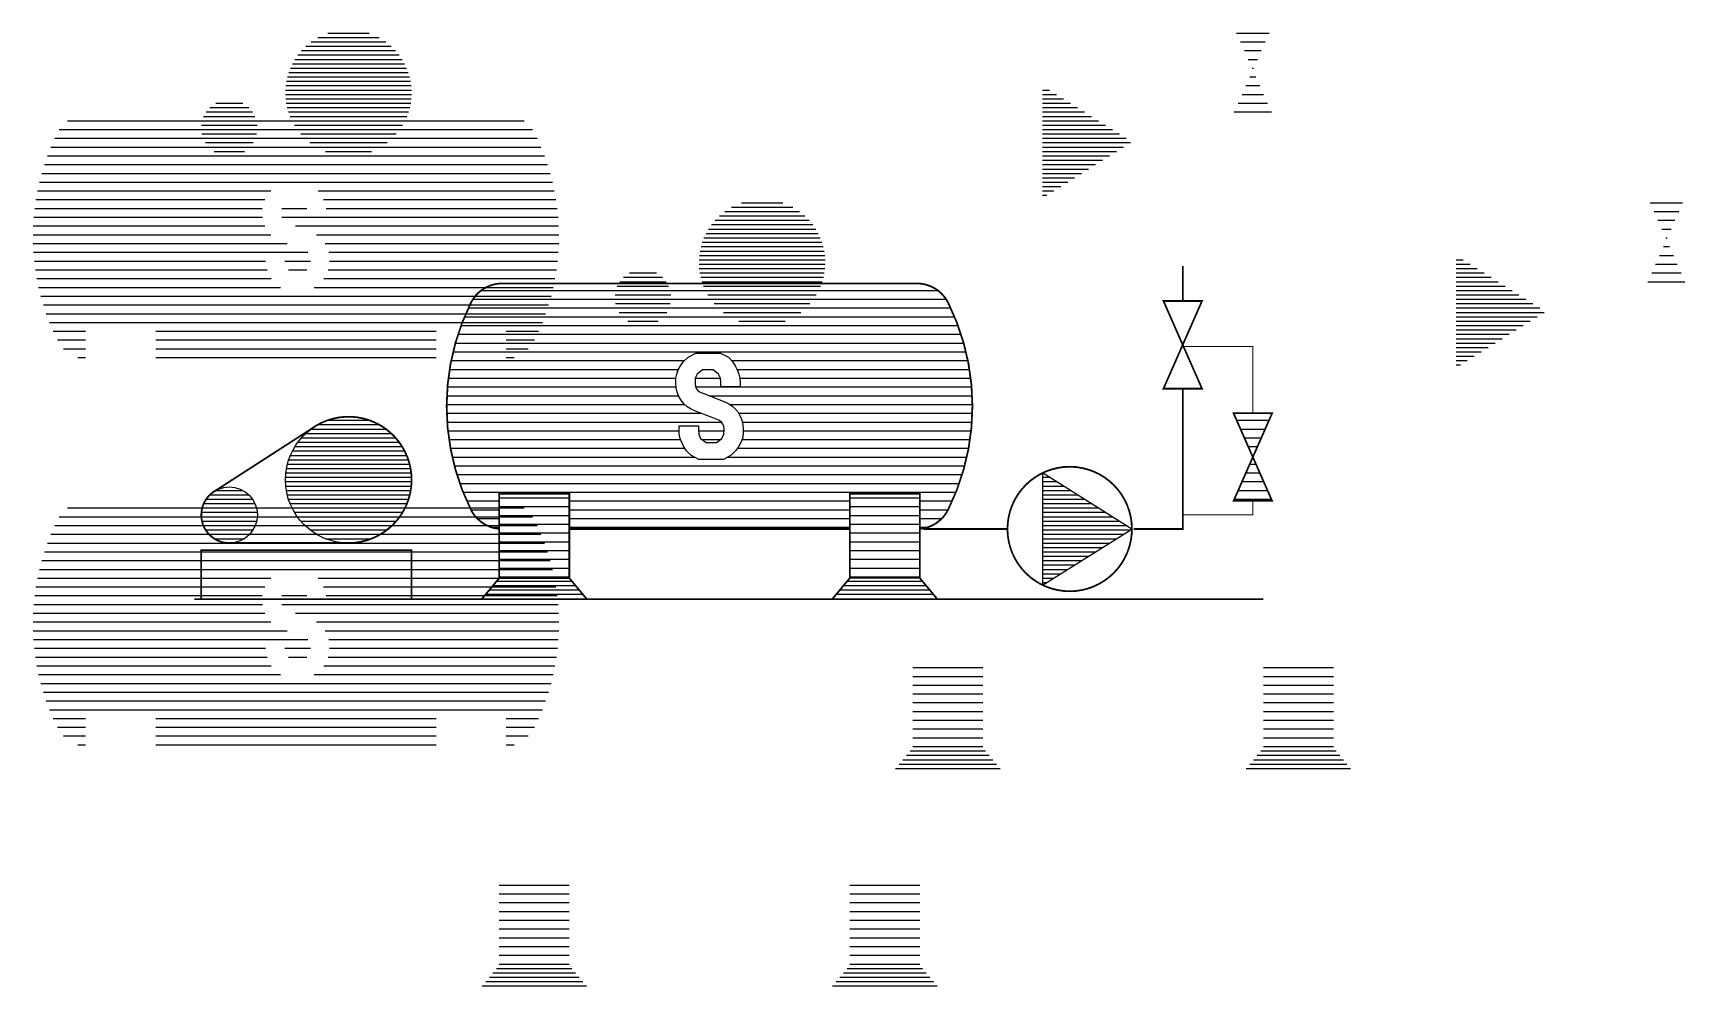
# Model space of a CAD drawing. Extents: x -2.3 to 21.3, y -5.5 to 8.1.
import ezdxf

# ---------------------------------------------------------------- set-up
doc = ezdxf.new("R2010")
doc.units = 0
doc.layers.get('0').update_dxf_attribs({"linetype": 'CONTINUOUS'})
doc.layers.add('ROOD', color=1, linetype='CONTINUOUS')
doc.layers.add('VEILIG', color=7, linetype='CONTINUOUS')

# ---------------------------------------------------------------- blocks, each defined once
blk = doc.blocks.new('*X')
at = {"color": 0}
for p, q in [((8.091, 11.562), (9.309, 11.562)), ((8.167, 11.625), (9.233, 11.625)), ((8.264, 11.688), (9.136, 11.688)), ((8.404, 11.75), (8.996, 11.75)), ((21.369, 11.75), (21.831, 11.75)), ((21.424, 11.625), (21.776, 11.625)), ((7.9, 11.312), (9.5, 11.312)), ((7.936, 11.375), (9.464, 11.375)), ((7.978, 11.438), (9.422, 11.438)), ((8.029, 11.5), (9.371, 11.5)), ((21.479, 11.5), (21.721, 11.5)), ((21.534, 11.375), (21.666, 11.375)), ((7.829, 11.125), (9.571, 11.125)), ((7.847, 11.188), (9.553, 11.188)), ((7.871, 11.25), (9.529, 11.25)), ((21.556, 11.125), (21.644, 11.125)), ((21.589, 11.25), (21.611, 11.25)), ((7.8, 10.875), (9.6, 10.875)), ((7.801, 10.938), (9.599, 10.938)), ((7.806, 11), (9.594, 11)), ((7.815, 11.062), (9.585, 11.062)), ((18.6, 10.938), (18.7, 10.938)), ((18.6, 10.875), (18.799, 10.875)), ((21.446, 10.875), (21.754, 10.875)), ((21.501, 11), (21.699, 11)), ((6.669, 10.625), (7.331, 10.625)), ((6.722, 10.688), (7.278, 10.688)), ((6.806, 10.75), (7.194, 10.75)), ((7.804, 10.812), (9.596, 10.812)), ((7.813, 10.75), (9.587, 10.75)), ((7.825, 10.688), (9.575, 10.688)), ((7.843, 10.625), (9.557, 10.625)), ((18.6, 10.812), (18.899, 10.812)), ((18.6, 10.75), (18.998, 10.75)), ((18.6, 10.688), (19.098, 10.688)), ((18.6, 10.625), (19.198, 10.625)), ((21.336, 10.625), (21.864, 10.625)), ((21.391, 10.75), (21.809, 10.75)), ((4.575, 10.375), (11.325, 10.375)), ((4.693, 10.5), (11.207, 10.5)), ((6.601, 10.375), (7.399, 10.375)), ((6.602, 10.438), (7.398, 10.438)), ((6.613, 10.5), (7.387, 10.5)), ((6.634, 10.562), (7.366, 10.562)), ((7.866, 10.562), (9.534, 10.562)), ((7.894, 10.5), (9.506, 10.5)), ((7.928, 10.438), (9.472, 10.438)), ((7.969, 10.375), (9.431, 10.375)), ((18.6, 10.562), (19.297, 10.562)), ((18.6, 10.5), (19.397, 10.5)), ((18.6, 10.438), (19.496, 10.438)), ((18.6, 10.375), (19.596, 10.375)), ((4.51, 10.25), (11.39, 10.25)), ((6.61, 10.312), (7.39, 10.312)), ((6.629, 10.25), (7.371, 10.25)), ((6.661, 10.188), (7.339, 10.188)), ((8.018, 10.312), (9.382, 10.312)), ((8.078, 10.25), (9.322, 10.25)), ((8.15, 10.188), (9.25, 10.188)), ((18.6, 10.312), (19.696, 10.312)), ((18.6, 10.25), (19.795, 10.25)), ((18.6, 10.188), (19.855, 10.188)), ((4.406, 10), (11.494, 10)), ((4.455, 10.125), (11.445, 10.125)), ((6.71, 10.125), (7.29, 10.125)), ((6.785, 10.062), (7.215, 10.062)), ((8.242, 10.125), (9.158, 10.125)), ((8.37, 10.062), (9.03, 10.062)), ((18.6, 10.125), (19.755, 10.125)), ((18.6, 10.062), (19.656, 10.062)), ((18.6, 10), (19.556, 10)), ((18.6, 9.938), (19.457, 9.938)), ((4.325, 9.75), (11.575, 9.75)), ((4.363, 9.875), (11.537, 9.875)), ((18.6, 9.875), (19.357, 9.875)), ((18.6, 9.812), (19.257, 9.812)), ((18.6, 9.75), (19.158, 9.75)), ((18.6, 9.688), (19.058, 9.688)), ((4.264, 9.5), (7.592, 9.5)), ((4.292, 9.625), (11.608, 9.625)), ((8.267, 9.5), (11.636, 9.5)), ((18.6, 9.625), (18.959, 9.625)), ((18.6, 9.562), (18.859, 9.562)), ((18.6, 9.5), (18.759, 9.5)), ((18.6, 9.438), (18.66, 9.438)), ((4.224, 9.25), (7.47, 9.25)), ((4.242, 9.375), (7.507, 9.375)), ((7.747, 9.25), (8.105, 9.25)), ((8.342, 9.375), (11.658, 9.375)), ((8.381, 9.25), (11.676, 9.25)), ((4.203, 9), (7.506, 9)), ((4.211, 9.125), (7.471, 9.125)), ((7.751, 9.125), (11.689, 9.125)), ((7.946, 9), (11.697, 9)), ((4.2, 8.875), (7.594, 8.875)), ((4.202, 8.75), (7.827, 8.75)), ((8.243, 8.875), (11.7, 8.875)), ((8.367, 8.75), (11.698, 8.75)), ((4.208, 8.625), (8.118, 8.625)), ((4.219, 8.5), (7.516, 8.5)), ((7.792, 8.5), (8.156, 8.5)), ((8.42, 8.625), (11.692, 8.625)), ((8.431, 8.5), (11.681, 8.5)), ((4.234, 8.375), (7.539, 8.375)), ((4.255, 8.25), (7.597, 8.25)), ((7.843, 8.375), (8.105, 8.375)), ((8.349, 8.25), (11.645, 8.25)), ((8.412, 8.375), (11.666, 8.375)), ((4.28, 8.125), (7.732, 8.125)), ((8.208, 8.125), (11.62, 8.125)), ((4.311, 8), (11.589, 8)), ((4.347, 7.875), (11.553, 7.875)), ((4.388, 7.75), (11.512, 7.75)), ((4.435, 7.625), (11.465, 7.625)), ((4.488, 7.5), (4.95, 7.5)), ((4.547, 7.375), (4.95, 7.375)), ((5.95, 7.5), (9.95, 7.5)), ((5.95, 7.375), (9.95, 7.375)), ((10.95, 7.5), (11.412, 7.5)), ((10.95, 7.375), (11.353, 7.375)), ((4.636, 7.25), (4.95, 7.25)), ((4.837, 7.125), (4.95, 7.125)), ((5.95, 7.25), (9.95, 7.25)), ((5.95, 7.125), (9.95, 7.125)), ((10.95, 7.25), (11.264, 7.25)), ((10.95, 7.125), (11.063, 7.125)), ((10.85, 5.125), (11.85, 5.125)), ((10.85, 5), (11.85, 5)), ((15.85, 5.125), (16.85, 5.125)), ((15.85, 5), (16.85, 5)), ((10.85, 4.875), (11.85, 4.875)), ((10.85, 4.75), (11.85, 4.75)), ((15.85, 4.875), (16.85, 4.875)), ((15.85, 4.75), (16.85, 4.75)), ((10.85, 4.625), (11.85, 4.625)), ((10.85, 4.5), (11.85, 4.5)), ((15.85, 4.625), (16.85, 4.625)), ((15.85, 4.5), (16.85, 4.5)), ((10.85, 4.375), (11.85, 4.375)), ((10.85, 4.25), (11.85, 4.25)), ((15.85, 4.375), (16.85, 4.375)), ((15.85, 4.25), (16.85, 4.25)), ((10.85, 4.125), (11.85, 4.125)), ((15.85, 4.125), (16.85, 4.125)), ((10.709, 3.812), (11.991, 3.812)), ((10.761, 3.875), (11.939, 3.875)), ((10.813, 3.938), (11.887, 3.938)), ((10.85, 4), (11.85, 4)), ((15.709, 3.812), (16.991, 3.812)), ((15.761, 3.875), (16.939, 3.875)), ((15.813, 3.938), (16.887, 3.938)), ((15.85, 4), (16.85, 4)), ((10.605, 3.688), (12.095, 3.688)), ((10.657, 3.75), (12.043, 3.75)), ((15.605, 3.688), (17.095, 3.688)), ((15.657, 3.75), (17.043, 3.75))]:
    blk.add_line(p, q, dxfattribs=at)

msp = doc.modelspace()

# ---------------------------------------------------------------- linework, layer by layer
at = {"layer": 'VEILIG', "color": 0}
for p, q in [((13.375, 1), (12.1, 1.8)), ((12.1, 1.8), (12.1, 0.2)), ((12.1, 0.2), (13.375, 1)), ((4.35, 0.3), (5.35, 0.3)), ((10.35, 0.3), (9.35, 0.3))]:
    msp.add_line(p, q, dxfattribs=at)
for points, const_width in [([(14.1, 4.25), (14.1, 4.75)], 0.025), ([(15.1, 2.65), (15.1, 3.6), (14.1, 3.6)], 0.015), ([(13.4, 1), (14.1, 1), (14.1, 3)], 0.025), ([(5.6, 0), (5.35, 0.3), (5.35, 1.5), (4.35, 1.5), (4.35, 0.3), (4.1, 0)], 0.025), ([(10.6, 0), (10.35, 0.3), (10.35, 1.5), (9.35, 1.5), (9.35, 0.3), (9.1, 0)], 0.025), ([(14.1, 1.2), (15.1, 1.2), (15.1, 1.4)], 0.015), ([(5.35, 1), (9.35, 1)], 0.025), ([(10.4, 1), (11.6, 1)], 0.025), ([(0.1, 0), (0.1, 0.7), (3.1, 0.7), (3.1, 0)], 0.025), ([(0, 0), (15.25, 0)], 0.025)]:
    msp.add_lwpolyline(points, dxfattribs=dict(at, const_width=const_width))
at = {"layer": 'VEILIG', "color": 0, "const_width": 0.025}
for points in [[(10.35, 1.002, 0.261755), (10.755, 1.278, 0.234436), (10.755, 4.222, 0.284915), (10.307, 4.5), (4.393, 4.5, 0.284915), (3.945, 4.222, 0.234436), (3.945, 1.278, 0.261755), (4.35, 1.002, 0.261755)], [(0.311, 1.552, 0.779597), (0.5, 0.8), (2.2, 0.8, 1.383921), (1.663, 2.423), (0.272, 1.527)]]:
    msp.add_lwpolyline(points, format="xyb", dxfattribs=at)
for points in [[(14.375, 4.25), (13.825, 3), (14.375, 3), (13.825, 4.25)], [(15.375, 2.65), (14.825, 1.4), (15.375, 1.4), (14.825, 2.65)]]:
    msp.add_lwpolyline(points, close=True, dxfattribs=at)
at = {"layer": 'VEILIG', "color": 0}
msp.add_lwpolyline([(7.785, 3.088), (7.785, 3.028), (7.509, 3.028), (7.509, 3.088), (7.505, 3.148), (7.479, 3.208), (7.4, 3.268), (7.251, 3.268), (7.173, 3.208), (7.146, 3.148), (7.143, 3.088), (7.143, 3.071, 0.258341), (7.208, 2.954), (7.329, 2.907), (7.552, 2.819, -0.326143), (7.831, 2.421), (7.83, 2.352), (7.818, 2.292), (7.796, 2.232), (7.765, 2.172), (7.72, 2.112), (7.657, 2.052), (7.547, 1.992), (7.195, 1.992), (7.081, 2.052), (7.022, 2.112), (6.984, 2.172), (6.955, 2.232), (6.933, 2.292), (6.919, 2.352), (6.915, 2.412), (6.915, 2.472), (7.191, 2.472), (7.191, 2.412), (7.195, 2.352), (7.221, 2.292), (7.3, 2.232), (7.449, 2.232), (7.527, 2.292), (7.554, 2.352), (7.557, 2.412), (7.557, 2.429, 0.258341), (7.492, 2.546), (7.371, 2.593), (7.148, 2.681, -0.326143), (6.869, 3.079), (6.87, 3.148), (6.882, 3.208), (6.904, 3.268), (6.935, 3.328), (6.98, 3.388), (7.043, 3.448), (7.153, 3.508), (7.505, 3.508), (7.619, 3.448), (7.678, 3.388), (7.716, 3.328), (7.745, 3.268), (7.767, 3.208), (7.781, 3.148)], format="xyb", close=True, dxfattribs=at)
at = {"layer": 'VEILIG', "color": 0, "const_width": 0.025}
msp.add_lwpolyline([(11.6, 1, 1), (13.375, 1, 1)], format="xyb", close=True, dxfattribs=at)
at = {"layer": 'VEILIG', "color": 0}
for centre, radius in [((2.2, 1.7), 0.9), ((0.5, 1.2), 0.4)]:
    msp.add_circle(centre, radius, dxfattribs=at)

# ---------------------------------------------------------------- block references
at = {"layer": 'ROOD', "color": 0}
for p in [(-6.5, -3.681), (-6.5, -3.681), (-0.6, -6.1), (-6.5, -9.2), (-6.5, -9.2), (-6.5, -9.2)]:
    msp.add_blockref('*X', p, dxfattribs=at)
at = {"layer": 'VEILIG', "color": 0}
for p in [(-6.5, -3.681), (-6.5, -3.681), (-6.5, -9.2)]:
    msp.add_blockref('*X', p, dxfattribs=at)

doc.saveas('drawing.dxf')
